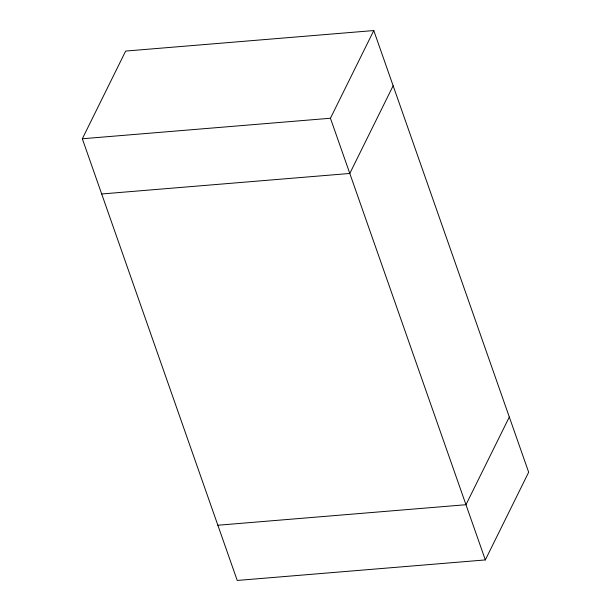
<?xml version="1.0" encoding="UTF-8"?>
<svg xmlns="http://www.w3.org/2000/svg" width="611" height="611" viewBox="0 0 611 611"><rect width="100%" height="100%" fill="white"/><g stroke="black" fill="none" stroke-linecap="round" stroke-linejoin="round"><path stroke-width="0.92" d="M82.325 138.766L125.667 51.072L373.779 30.55L528.675 472.234L485.333 559.928L237.221 580.45L82.325 138.766L330.436 118.244L373.779 30.55M393.14 85.761L349.805 173.455L101.686 193.977M509.314 417.023L465.972 504.717L217.86 525.239M330.436 118.244L485.333 559.928"/></g></svg>
